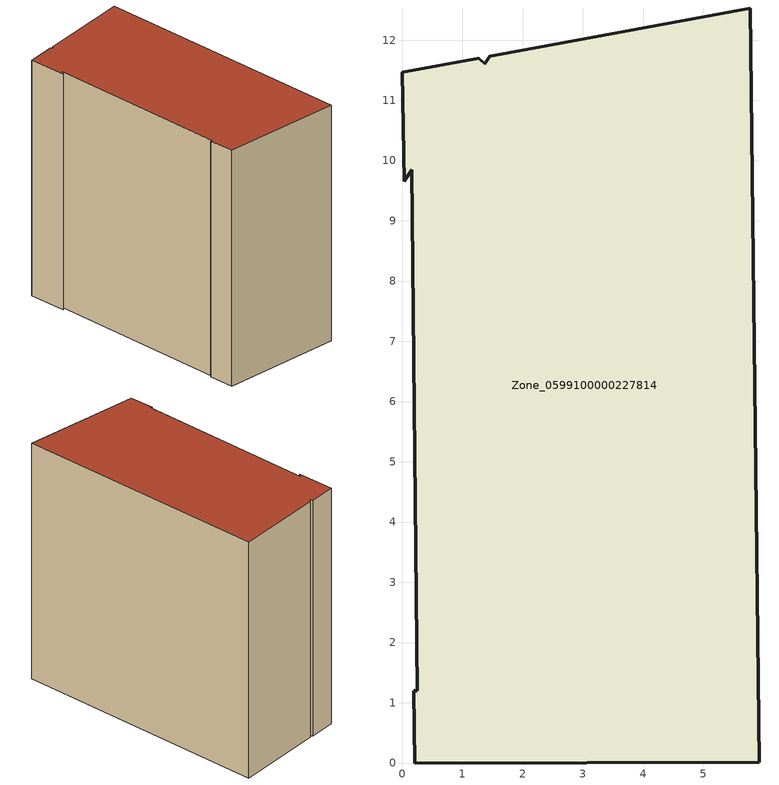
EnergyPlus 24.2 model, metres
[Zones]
Zone_0599100000227814
 floor ground (C_G): 0.26,1.2 0.16,9.85 0.03,9.66 0,11.47 1.27,11.7 1.37,11.61 1.46,11.73 5.78,12.53 5.93,0.01 0.21,0 0.19,1.2 z2.64
 wall outside (C_F): 0.21,0 5.93,0.01 5.78,12.53 1.46,11.73 1.37,11.61 1.27,11.7 0,11.47 0.03,9.66 0.16,9.85 0.26,1.2 0.19,1.2 0.21,0 z2.64:13.51
 roof outside (C_R): 0.16,9.85 0.26,1.2 0.19,1.2 0.21,0 5.93,0.01 5.78,12.53 1.46,11.73 1.37,11.61 1.27,11.7 0,11.47 0.03,9.66 z13.51
[BUILDING]
Pand.0599100000227814: North Axis=0; Terrain=City; Loads Convergence Tolerance Value=0.04; Temperature Convergence Tolerance Value=0.4; Solar Distribution=FullExterior; Maximum Number of Warmup Days=25; Minimum Number of Warmup Days=1
[Site:Location]
Rotterdam.The.Hague.AP_ZH_NLD Design_Conditions: Latitude=51.96; Longitude=4.45; Time Zone=1; Elevation=-4.5
[SITE:GROUNDTEMPERATURE:BUILDINGSURFACE]
18, 18, 18, 18, 18, 18, 18, 18, 18, 18, 18, 18
[MATERIAL] Thermal Absorptance=0.9; Solar Absorptance=0.7; Visible Absorptance=0.7
Name | Roughness | Thickness | Conductivity | Density | Specific Heat
G.TI.1946 | MediumSmooth | 0.15 | 1 | 540 | 1210
F.TI.1946 | Rough | 0.3 | 0.857143 | 1920 | 840
R.TI.1946 | MediumRough | 0.2 | 0.1 | 1500 | 1000
[CONSTRUCTION]
C_G: G.TI.1946
C_F: F.TI.1946
C_R: R.TI.1946
[ZONE]
Zone_0599100000227814: Type=1; Multiplier=1; Ceiling Height=Autocalculate; Volume=Autocalculate; Floor Area=autocalculate; Part of Total Floor Area=Yes
[ZONEINFILTRATION:DESIGNFLOWRATE]
Infil_Zone_0599100000227814: Zone or ZoneList or Space or SpaceList=Zone_0599100000227814; Schedule=AlwaysOn; Design Flow Rate Calculation Method=Flow/Area; Flow Rate per Floor Area=0.003; Constant Term Coefficient=1; Temperature Term Coefficient=0; Velocity Term Coefficient=0; Velocity Squared Term Coefficient=0
[HVACTEMPLATE:ZONE:IDEALLOADSAIRSYSTEM]
Zone_0599100000227814: Maximum Heating Supply Air Temperature=50; Minimum Cooling Supply Air Temperature=13; Maximum Heating Supply Air Humidity Ratio=0.0156; Minimum Cooling Supply Air Humidity Ratio=0.0077; Heating Limit=NoLimit; Cooling Limit=NoLimit; Dehumidification Control Type=ConstantSensibleHeatRatio; Cooling Sensible Heat Ratio=0.7; Dehumidification Setpoint=60; Humidification Control Type=None; Humidification Setpoint=30; Outdoor Air Method=None; Outdoor Air Flow Rate per Person=0.00944; Outdoor Air Flow Rate per Zone Floor Area=0; Outdoor Air Flow Rate per Zone=0; Demand Controlled Ventilation Type=None; Outdoor Air Economizer Type=NoEconomizer; Heat Recovery Type=None; Sensible Heat Recovery Effectiveness=0.7; Latent Heat Recovery Effectiveness=0.65
[ZONECONTROL:THERMOSTAT]
ThermostatControl_Zone_0599100000227814: Zone or ZoneList=Zone_0599100000227814; Control Type Schedule=DualSetpointControlType; Control 1=Thermostat_Zone_0599100000227814; Temperature Difference Between Cutout And Setpoint=0
[THERMOSTATSETPOINT:DUALSETPOINT]
Thermostat_Zone_0599100000227814: Heating Setpoint Temperature Schedule=HeatingSetpoint_Zone_0599100000227814; Cooling Setpoint Temperature Schedule=CoolingSetpoint_Zone_0599100000227814
[SCHEDULE:COMPACT]
HeatingSetpoint_Zone_0599100000227814: Through: 12/31, For: AllDays, Until: 24:00, 21
CoolingSetpoint_Zone_0599100000227814: Through: 12/31, For: AllDays, Until: 24:00, 24
DualSetpointControlType: Through: 12/31, For: AllDays, Until: 24:00, 4
AlwaysOn: Through: 12/31, For: AllDays, Until: 24:00, 1
